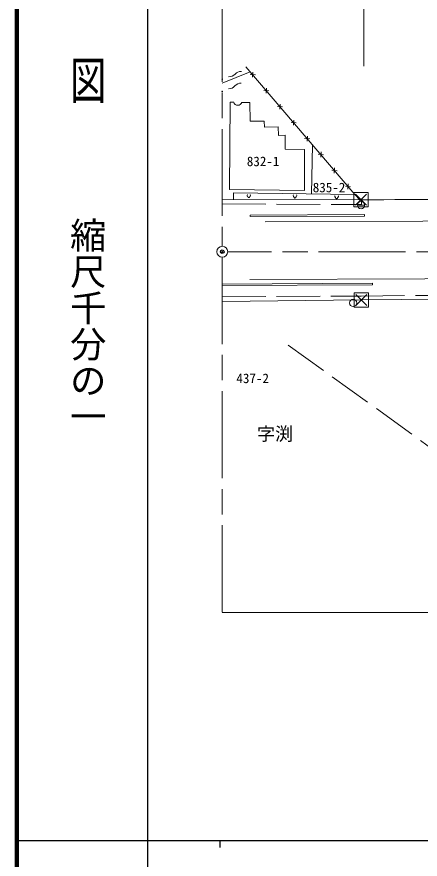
# Model space of a CAD drawing. Units: millimetres, scale not verified. Extents: x 40000 to 680000, y 20000 to 380000.
# Drawn here: x 40000 to 95619, y 202409 to 318658 of the extents above; entities that cross this region are included whole.
import ezdxf
from ezdxf.enums import TextEntityAlignment as Align

# ---------------------------------------------------------------- set-up
doc = ezdxf.new("R2010")
doc.units = ezdxf.units.MM
doc.header["$LTSCALE"] = 1000
doc.header["$PDMODE"] = 32
doc.header["$PDSIZE"] = 500
doc.linetypes.add('CHAIN', pattern=[18.5, 12, -1.5, 3.5, -1.5])
doc.linetypes.add('DASHED', pattern=[7.5, 6, -1.5])
for name, color, linetype, lineweight in [('M-BGD', 7, 'Continuous', 13), ('M-BGD-EXST', 7, 'Continuous', 13), ('M-BMK', 2, 'CHAIN', 13), ('M-BMK-SRVR', 3, 'Continuous', 13), ('M-STR-HTXT', 7, 'Continuous', 13), ('M-STR-STRC', 7, 'Continuous', 13), ('M-TTL', 2, 'Continuous', 140), ('M-TTL-BAND', 7, 'Continuous', 25)]:
    doc.layers.add(name, color=color, linetype=linetype, lineweight=lineweight)
doc.layers.add('M-BMK-HTXT', color=7, linetype='Continuous')
doc.layers.add('M-OTRS', color=6, linetype='Continuous')
doc.styles.add('@ＭＳ ゴシック', font='')
doc.styles.add('ＭＳ ゴシック', font='')
doc.styles.get('@ＭＳ ゴシック').set_extended_font_data('@MS Gothic')
doc.styles.get('ＭＳ ゴシック').set_extended_font_data('MS Gothic')

msp = doc.modelspace()

# ---------------------------------------------------------------- linework, layer by layer
at = {"layer": 'M-BGD'}
for p, q in [((86617, 294142), (71600, 311771)), ((72895, 310636), (72182, 310701)), ((72514, 310312), (72563, 311025)), ((74772, 308432), (74059, 308498)), ((74391, 308108), (74440, 308822)), ((69906, 306861), (69412, 306864)), ((76649, 306229), (75937, 306294)), ((76268, 305905), (76317, 306618)), ((78526, 304025), (77814, 304090)), ((78146, 303701), (78194, 304415)), ((80403, 301822), (79691, 301887)), ((80023, 301497), (80072, 302211)), ((80779, 300995), (80623, 294215)), ((81900, 299294), (81949, 300008)), ((82281, 299618), (81568, 299683)), ((83777, 297090), (83826, 297804)), ((84158, 297415), (83445, 297480)), ((86035, 295211), (85323, 295276)), ((85654, 294887), (85703, 295600)), ((69861, 294354), (69859, 293444)), ((86617, 294142), (69861, 294354)), ((86617, 294142), (87299, 293407)), ((68327, 293447), (87543, 293406)), ((87532, 292748), (87543, 293406)), ((89074, 293414), (87543, 293406)), ((90606, 293421), (89074, 293414)), ((92137, 293428), (90606, 293421)), ((93669, 293436), (92137, 293428)), ((95200, 293443), (93669, 293436)), ((96732, 293451), (95200, 293443)), ((72190, 291292), (87932, 291366)), ((72190, 291292), (72191, 291092)), ((72191, 291092), (87933, 291166)), ((87932, 291366), (87933, 291166)), ((68326, 281768), (89064, 281889)), ((68327, 281568), (89065, 281689)), ((89064, 281889), (89065, 281689))]:
    msp.add_line(p, q, dxfattribs=at)
at = {"layer": 'M-BGD', "linetype": 'DASHED'}
for p, q in [((68330, 309522), (72178, 311091)), ((68327, 292856), (87532, 292748)), ((77427, 273367), (97437, 258919))]:
    msp.add_line(p, q, dxfattribs=at)
at = {"layer": 'M-BGD'}
for points in [[(69412, 306864), (69326, 294851), (79652, 294708), (79652, 300368), (76997, 300400), (76981, 302324), (76067, 302300), (76059, 303461), (74135, 303453), (74111, 304280), (72171, 304272), (72132, 306848), (71019, 306854)], [(68325, 279386), (87519, 279580), (104025, 279741), (143179, 279903), (182313, 279599)]]:
    msp.add_lwpolyline(points, dxfattribs=at)
at = {"layer": 'M-BGD', "linetype": 'DASHED'}
msp.add_lwpolyline([(68325, 280012), (87463, 280124), (104061, 280273), (143083, 280499), (182705, 280133)], dxfattribs=at)
at = {"layer": 'M-BGD'}
for centre in [(68330, 310044), (68329, 308347)]:
    msp.add_circle(centre, 50, dxfattribs=at)
for centre, radius, start, end in [((69244, 311580), 1179, 268.35034, 315.89066), ((70937, 309939), 1179, 88.3499, 135.89064), ((70946, 308325), 1184, 90.29106, 137.71929), ((69194, 309919), 1184, 270.29321, 317.71775), ((70463, 307032), 583, 197.06219, 342.23558)]:
    msp.add_arc(centre, radius, start, end, dxfattribs=at)
at = {"layer": 'M-BGD-EXST'}
for p, q in [((86712, 292677), (88212, 294177)), ((86712, 294177), (88212, 292677)), ((86968, 292664), (87968, 292664)), ((86769, 278830), (88269, 280330)), ((86769, 280330), (88269, 278830))]:
    msp.add_line(p, q, dxfattribs=at)
for points in [[(86462, 292427), (88462, 292427), (88462, 294427), (86462, 294427)], [(86519, 278580), (88519, 278580), (88519, 280580), (86519, 280580)]]:
    msp.add_lwpolyline(points, close=True, dxfattribs=at)
for centre in [(87468, 292664), (86386, 279169)]:
    msp.add_circle(centre, 500, dxfattribs=at)
for centre, radius, start, end in [((71885, 294025), 144, 130.6045, 257.46798), ((72098, 294025), 144, 282.53202, 49.3955), ((71992, 293851), 142, 166.31445, 13.68555), ((78250, 293970), 144, 130.60294, 257.46954), ((78356, 293796), 142, 166.31445, 13.68555), ((78463, 293970), 144, 282.52421, 49.4033), ((83990, 293868), 144, 130.6045, 257.46798), ((84097, 293694), 142, 166.31445, 13.68555), ((84203, 293868), 144, 282.52577, 49.40174)]:
    msp.add_arc(centre, radius, start, end, dxfattribs=at)
at = {"layer": 'M-BMK'}
for p, q in [((68334, 340179), (68326, 286993)), ((167619, 286258), (69076, 286243)), ((68326, 285493), (68319, 235540))]:
    msp.add_line(p, q, dxfattribs=at)
at = {"layer": 'M-BMK-SRVR'}
msp.add_circle((68326, 286243), 750, dxfattribs=at)
at = {"layer": 'M-OTRS'}
msp.add_point((68326, 286243), dxfattribs=at)
at = {"layer": 'M-STR-HTXT'}
for p, q in [((87869, 311829), (87869, 340393)), ((68319, 236461), (182186, 236461))]:
    msp.add_line(p, q, dxfattribs=at)
at = {"layer": 'M-STR-STRC'}
for points in [[(187661, 290372), (149586, 290614), (96001, 290440), (74229, 290369)], [(72136, 282419), (144550, 282668), (181758, 282592), (187695, 282504), (198226, 282558), (233117, 282703), (248091, 282926), (253794, 282824), (277587, 282972), (327046, 283291), (345951, 283349)]]:
    msp.add_lwpolyline(points, dxfattribs=at)
at = {"layer": 'M-TTL'}
msp.add_line((40000, 380000), (40000, 20000), dxfattribs=at)
at = {"layer": 'M-TTL-BAND'}
for p, q in [((58000, 370000), (58000, 20000)), ((40000, 205000), (579000, 205000)), ((68000, 205000), (68000, 204000))]:
    msp.add_line(p, q, dxfattribs=at)

# ---------------------------------------------------------------- texts
at = {"layer": 'M-BMK-HTXT', "style": 'ＭＳ ゴシック'}
for s, height, p in [('832-1', 1320, (73959, 298713)), ('835-2', 1320, (83054, 295110)), ('437-2', 1320, (72523, 268770)), ('字渕', 1833, (75615, 261110))]:
    msp.add_text(s, height=height, dxfattribs=at).set_placement(p, align=Align.MIDDLE_CENTER)
at = {"layer": 'M-TTL-BAND', "style": '@ＭＳ ゴシック', "width": 1.4}
msp.add_text('平  面  図', height=3666, rotation=270, dxfattribs=at).set_placement((49777, 306475), align=Align.MIDDLE_RIGHT)
at = {"layer": 'M-TTL-BAND', "style": '@ＭＳ ゴシック'}
msp.add_text('縮尺千分の一', height=3666, rotation=270, dxfattribs=at).set_placement((49777, 261030), align=Align.MIDDLE_RIGHT)

doc.saveas('drawing.dxf')
